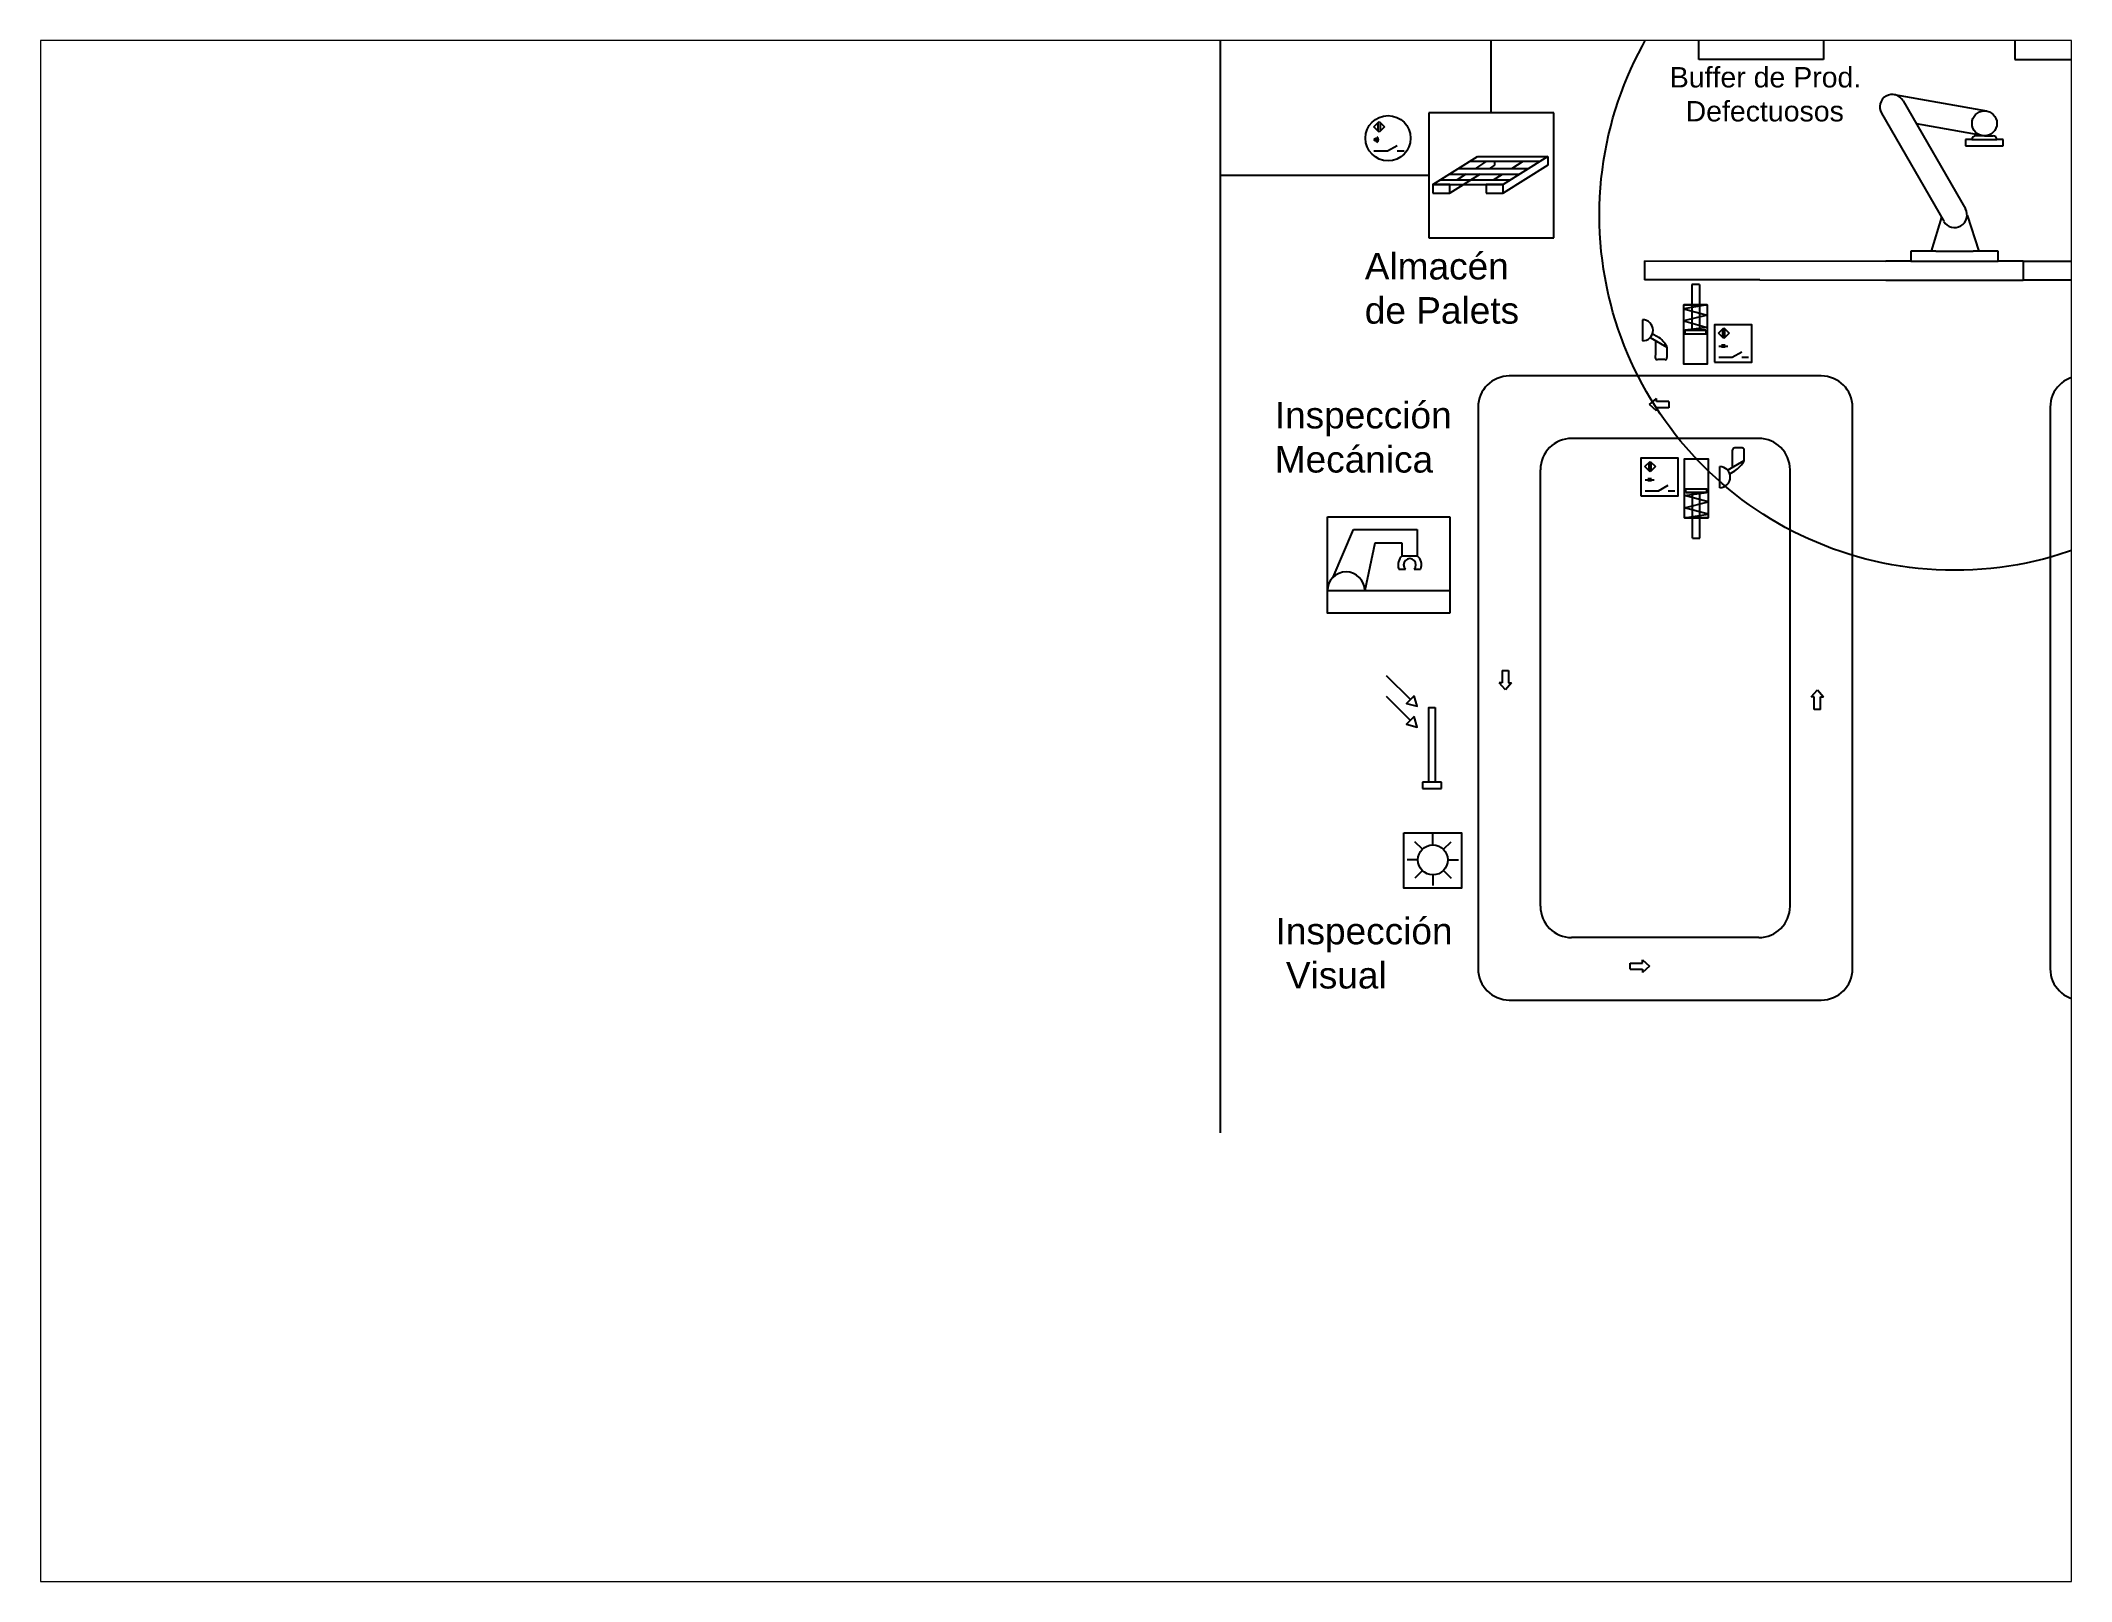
# Paper-space layout 'Layout2' of a CAD drawing. Header units: millimetres. Extents: x 26 to 231, y 20 to 176.
# The model-space entities are those that its viewports show. They can reach past a viewport. Long polylines and large blocks are cut down to what shows.
import ezdxf

# ---------------------------------------------------------------- set-up
doc = ezdxf.new("R2010")
doc.units = ezdxf.units.MM
for name, color, linetype in [('Almacenaje', 80, 'Continuous'), ('Maquina', 82, 'Continuous'), ('Radio', 10, 'Continuous'), ('Robots', 80, 'Continuous'), ('Sensores', 211, 'Continuous'), ('Texto2', 7, 'Continuous'), ('TrayectAGV', 140, 'Continuous')]:
    doc.layers.add(name, color=color, linetype=linetype)
doc.styles.get("Standard").update_dxf_attribs({"font": 'arial.ttf'})

msp = doc.modelspace()

# ---------------------------------------------------------------- linework, layer by layer
at = {"layer": 'Almacenaje'}
for p, q in [((10234, 10157), (10234, 10892)), ((10968, 10892), (10968, 10157)), ((12095, 10892), (12095, 10157)), ((10968, 10157), (10234, 10157)), ((12095, 10157), (12830, 10157)), ((8645, 9843), (8645, 9108)), ((9380, 9843), (8645, 9843)), ((9380, 9108), (9380, 9843)), ((8667, 9422), (8931, 9587)), ((8931, 9587), (9031, 9587)), ((9031, 9587), (9246, 9587)), ((9345, 9587), (9081, 9422)), ((9246, 9587), (9345, 9587)), ((9345, 9587), (9345, 9535)), ((8711, 9449), (9125, 9449)), ((8763, 9482), (9177, 9482)), ((8946, 9482), (8767, 9370)), ((8862, 9482), (8810, 9449)), ((8818, 9516), (9232, 9516)), ((8885, 9558), (9299, 9558)), ((8984, 9558), (8918, 9516)), ((9031, 9535), (9001, 9516)), ((9025, 9449), (9078, 9482)), ((9031, 9558), (9031, 9535)), ((9345, 9535), (9081, 9370)), ((9133, 9516), (9199, 9558)), ((8667, 9422), (8767, 9422)), ((8667, 9422), (8667, 9370)), ((8767, 9422), (9081, 9422)), ((8982, 9422), (9081, 9422)), ((8982, 9422), (8982, 9370)), ((8645, 9108), (9380, 9108))]:
    msp.add_line(p, q, dxfattribs=at)
for points in [[(8667, 9370), (8767, 9370), (8767, 9422), (8667, 9422)], [(8982, 9370), (9081, 9370), (9081, 9422), (8982, 9422)]]:
    msp.add_lwpolyline(points, close=True, dxfattribs=at)
at = {"layer": 'Maquina'}
for p, q in [((10955, 8294), (9118, 8294)), ((14324, 8294), (12487, 8294)), ((8934, 8110), (8934, 4803)), ((11138, 4803), (11138, 8110)), ((12303, 8110), (12303, 4803)), ((10587, 7926), (9485, 7926)), ((9301, 5171), (9301, 7742)), ((10771, 5171), (10771, 7742)), ((10587, 4987), (9485, 4987)), ((9118, 4619), (10955, 4619)), ((12487, 4619), (14324, 4619))]:
    msp.add_line(p, q, dxfattribs=at)
for centre, start, end in [((9118, 8110), 90, 180), ((10955, 8110), 0, 90), ((12487, 8110), 90, 180), ((9485, 7742), 90, 180), ((10587, 7742), 0, 90), ((9485, 5171), 180, 270), ((10587, 5171), 270, 0), ((9118, 4803), 180, 270), ((10955, 4803), 270, 0), ((12487, 4803), 180, 270)]:
    msp.add_arc(centre, 184, start, end, dxfattribs=at)
at = {"layer": 'Radio'}
msp.add_circle((11740, 9241), 2091, dxfattribs=at)
at = {"layer": 'Robots'}
for p, q in [((11929, 9853), (11386, 9950)), ((11309, 9841), (11676, 9205)), ((11437, 9915), (11804, 9278)), ((11903, 9709), (11516, 9778)), ((11916, 9708), (11864, 9708)), ((11916, 9708), (11967, 9708)), ((11842, 9686), (11805, 9686)), ((11805, 9686), (11805, 9649)), ((11805, 9649), (12026, 9649)), ((11842, 9686), (11989, 9686)), ((12026, 9686), (11989, 9686)), ((12026, 9649), (12026, 9686)), ((11663, 9229), (11602, 9028)), ((11792, 9294), (11792, 9294)), ((11792, 9294), (11792, 9294)), ((11792, 9294), (11792, 9294)), ((11814, 9241), (11882, 9028)), ((9915, 8971), (9915, 8860)), ((9915, 8971), (11336, 8970)), ((11483, 8970), (11336, 8970)), ((11630, 9028), (11483, 9028)), ((11483, 9028), (11483, 8970)), ((11483, 8970), (11997, 8970)), ((11630, 9028), (11850, 9028)), ((11997, 9028), (11850, 9028)), ((11997, 8970), (11997, 9028)), ((12144, 8970), (11997, 8970)), ((12144, 8970), (12144, 8859)), ((12144, 8970), (12700, 8970)), ((10593, 8860), (9915, 8860)), ((10593, 8860), (11336, 8859)), ((11336, 8860), (11336, 8859)), ((11336, 8859), (12144, 8859))]:
    msp.add_line(p, q, dxfattribs=at)
msp.add_lwpolyline([(12144, 8860), (12700, 8860)], dxfattribs=at)
msp.add_circle((11916, 9781), 73.5, dxfattribs=at)
for centre, radius, start, end in [((11373, 9878), 73.5, 29.9651, 209.9651), ((11864, 9686), 22, 90, 180), ((11967, 9686), 22, 0, 90), ((11740, 9241), 73.5, 209.9651, 29.9651)]:
    msp.add_arc(centre, radius, start, end, dxfattribs=at)
at = {"layer": 'Sensores'}
for p, q in [((8320, 9761), (8352, 9793)), ((8352, 9730), (8320, 9761)), ((8345, 9737), (8345, 9786)), ((8352, 9793), (8383, 9761)), ((8383, 9761), (8352, 9730)), ((8359, 9737), (8359, 9786)), ((8321, 9619), (8401, 9619)), ((8401, 9619), (8458, 9652)), ((8458, 9619), (8498, 9619)), ((10193, 8832), (10193, 8563)), ((10237, 8832), (10193, 8832)), ((10237, 8832), (10237, 8563)), ((9902, 8625), (9902, 8500)), ((10284, 8713), (10146, 8690)), ((10146, 8690), (10284, 8652)), ((10284, 8652), (10146, 8618)), ((10146, 8618), (10284, 8579)), ((9948, 8521), (10046, 8464)), ((9961, 8543), (9990, 8526)), ((9978, 8504), (9978, 8429)), ((10284, 8579), (10154, 8563)), ((10276, 8563), (10154, 8563)), ((10350, 8546), (10382, 8578)), ((10382, 8515), (10350, 8546)), ((10375, 8522), (10375, 8571)), ((10382, 8578), (10413, 8546)), ((10413, 8546), (10382, 8515)), ((10388, 8522), (10388, 8571)), ((9978, 8429), (9977, 8402)), ((10034, 8390), (9990, 8390)), ((10046, 8464), (10046, 8402)), ((10351, 8470), (10371, 8470)), ((10351, 8404), (10430, 8404)), ((10371, 8481), (10371, 8459)), ((10384, 8481), (10384, 8459)), ((10384, 8470), (10404, 8470)), ((10430, 8404), (10488, 8437)), ((10488, 8404), (10527, 8404)), ((9916, 7760), (9948, 7791)), ((9941, 7735), (9941, 7784)), ((9948, 7791), (9979, 7760)), ((9954, 7735), (9954, 7784)), ((10403, 7739), (10501, 7796)), ((10432, 7831), (10432, 7858)), ((10433, 7756), (10432, 7831)), ((10489, 7871), (10445, 7871)), ((10501, 7796), (10501, 7858)), ((9948, 7729), (9916, 7760)), ((9917, 7683), (9937, 7683)), ((9937, 7694), (9937, 7672)), ((9979, 7760), (9948, 7729)), ((9950, 7694), (9950, 7672)), ((9950, 7683), (9970, 7683)), ((10357, 7635), (10357, 7760)), ((10416, 7718), (10445, 7735)), ((9917, 7617), (9996, 7617)), ((9996, 7617), (10054, 7650)), ((10054, 7617), (10093, 7617)), ((10150, 7591), (10279, 7607)), ((10288, 7553), (10150, 7591)), ((10150, 7518), (10288, 7553)), ((10158, 7607), (10279, 7607)), ((10197, 7338), (10197, 7607)), ((10240, 7338), (10240, 7607)), ((8047, 7030), (8047, 7464)), ((8047, 7464), (8767, 7464)), ((8767, 7464), (8767, 6898)), ((10288, 7480), (10150, 7518)), ((10150, 7458), (10288, 7480)), ((8081, 7110), (8201, 7390)), ((8201, 7390), (8576, 7390)), ((8326, 7310), (8267, 7030)), ((8488, 7310), (8326, 7310)), ((8488, 7235), (8488, 7310)), ((8576, 7390), (8576, 7235)), ((10197, 7338), (10240, 7338)), ((8463, 7182), (8462, 7182)), ((8463, 7182), (8462, 7182)), ((8488, 7235), (8576, 7235)), ((8495, 7181), (8495, 7182)), ((8495, 7182), (8495, 7181)), ((8495, 7181), (8495, 7181)), ((8568, 7182), (8568, 7181)), ((8568, 7182), (8568, 7182)), ((8467, 7157), (8506, 7157)), ((8558, 7157), (8596, 7157)), ((8393, 6531), (8536, 6388)), ((8393, 6408), (8536, 6265)), ((8644, 5901), (8607, 5901)), ((8607, 5901), (8607, 5865)), ((8607, 5865), (8718, 5865)), ((8718, 5901), (8681, 5901)), ((8718, 5865), (8718, 5901)), ((8606, 5507), (8561, 5551)), ((8668, 5532), (8668, 5595)), ((8730, 5507), (8775, 5551)), ((8580, 5444), (8517, 5444)), ((8606, 5382), (8561, 5337)), ((8730, 5382), (8775, 5337)), ((8756, 5444), (8819, 5444)), ((8668, 5356), (8668, 5293))]:
    msp.add_line(p, q, dxfattribs=at)
for points in [[(10284, 8713), (10284, 8364), (10146, 8364), (10146, 8713)], [(10146, 8713), (10146, 8713), (10284, 8713), (10284, 8713)], [(10276, 8563), (10276, 8541), (10154, 8541), (10154, 8563)], [(10326, 8376), (10546, 8376), (10546, 8596), (10326, 8596)], [(9892, 7589), (10112, 7589), (10112, 7810), (9892, 7810)], [(10150, 7458), (10150, 7806), (10288, 7806), (10288, 7458)], [(10158, 7607), (10158, 7630), (10279, 7630), (10279, 7607)], [(10288, 7458), (10288, 7458), (10150, 7458), (10150, 7458)], [(8558, 6411), (8513, 6366), (8575, 6349)], [(8681, 6342), (8681, 5901), (8644, 5901), (8644, 6342)], [(8558, 6288), (8513, 6243), (8575, 6226)], [(8497, 5603), (8836, 5603), (8836, 5277), (8497, 5277)]]:
    msp.add_lwpolyline(points, close=True, dxfattribs=at)
msp.add_lwpolyline([(8767, 6898), (8047, 6898), (8047, 7030), (8767, 7030)], dxfattribs=at)
for centre, radius in [((8404, 9694), 133), ((8668, 5444), 88)]:
    msp.add_circle(centre, radius, dxfattribs=at)
for centre, radius, start, end in [((8318, 9685), 8.1, 294.135, 65.865), ((8324, 9685), 12.7, 299.7546, 60.2454), ((8329, 9685), 18.2, 301.8237, 58.1763), ((9902, 8563), 62.3, 269.8605, 89.8605), ((9903, 8390), 162, 27.5152, 57.2493), ((9990, 8402), 12.5, 179.8605, 269.8605), ((10034, 8402), 12.5, 269.8605, 359.8605), ((10445, 7858), 12.5, 90.1395, 180.1395), ((10358, 7871), 162, 302.7507, 332.4848), ((10489, 7858), 12.5, 0.1395, 90.1395), ((10357, 7698), 62.3, 270.1395, 90.1395), ((8532, 7182), 69.2, 129.5881, 201.2684), ((8532, 7182), 36.2, 315.8815, 224.1185), ((8532, 7207), 44.1, 325.008, 325.3048), ((8532, 7182), 69.2, 338.7316, 50.4119), ((8157, 7030), 110, 0, 180)]:
    msp.add_arc(centre, radius, start, end, dxfattribs=at)
at = {"layer": 'Texto2'}
for p, q in [((9944, 8125), (9985, 8161)), ((9985, 8143), (9985, 8161)), ((10058, 8143), (9985, 8143)), ((10058, 8143), (10058, 8106)), ((9985, 8088), (9944, 8125)), ((10058, 8106), (9985, 8106)), ((9985, 8106), (9985, 8088)), ((9076, 6486), (9058, 6486)), ((9095, 6445), (9058, 6486)), ((9076, 6559), (9113, 6559)), ((9076, 6559), (9076, 6486)), ((9131, 6486), (9095, 6445)), ((9113, 6559), (9113, 6486)), ((9113, 6486), (9131, 6486)), ((10895, 6404), (10932, 6445)), ((10913, 6404), (10895, 6404)), ((10913, 6330), (10913, 6404)), ((10932, 6445), (10969, 6404)), ((10950, 6330), (10950, 6404)), ((10950, 6404), (10969, 6404)), ((12468, 6445), (12432, 6404)), ((12450, 6404), (12432, 6404)), ((12450, 6331), (12450, 6404)), ((12505, 6404), (12468, 6445)), ((12487, 6331), (12487, 6404)), ((12487, 6404), (12505, 6404)), ((10950, 6330), (10913, 6330)), ((12450, 6331), (12487, 6331)), ((9829, 4800), (9829, 4836)), ((9829, 4836), (9903, 4836)), ((9829, 4800), (9903, 4800)), ((9903, 4836), (9903, 4855)), ((9903, 4855), (9944, 4818)), ((9944, 4818), (9903, 4781)), ((9903, 4800), (9903, 4781))]:
    msp.add_line(p, q, dxfattribs=at)
at = {"layer": 'TrayectAGV'}
for p, q in [((7416, 12429), (7416, 3837)), ((9012, 9843), (9012, 12429)), ((8645, 9475), (7416, 9475))]:
    msp.add_line(p, q, dxfattribs=at)

# ---------------------------------------------------------------- texts
at = {"layer": 'Texto2', "attachment_point": 1}
for s, insert, char_height in [('Buffer de Prod.  \\P  Defectuosos', (10063, 10113), 120), ('Almacén\\Pde Palets', (8267, 9018), 156), ('Inspección \\PMecánica', (7737, 8141), 155.97), ('Inspección\\P Visual', (7742, 5103), 156)]:
    msp.add_mtext(s, dxfattribs=dict(at, insert=insert, char_height=char_height))

psp = doc.layouts.new('Layout2')

# ---------------------------------------------------------------- viewports
at = {"layer": '0'}
psp.add_viewport(center=(128.5, 97.5), size=(205.6, 156), view_center_point=(6448.74, 5732.15), view_height=9073.1024, dxfattribs=at)

doc.saveas('drawing.dxf')
